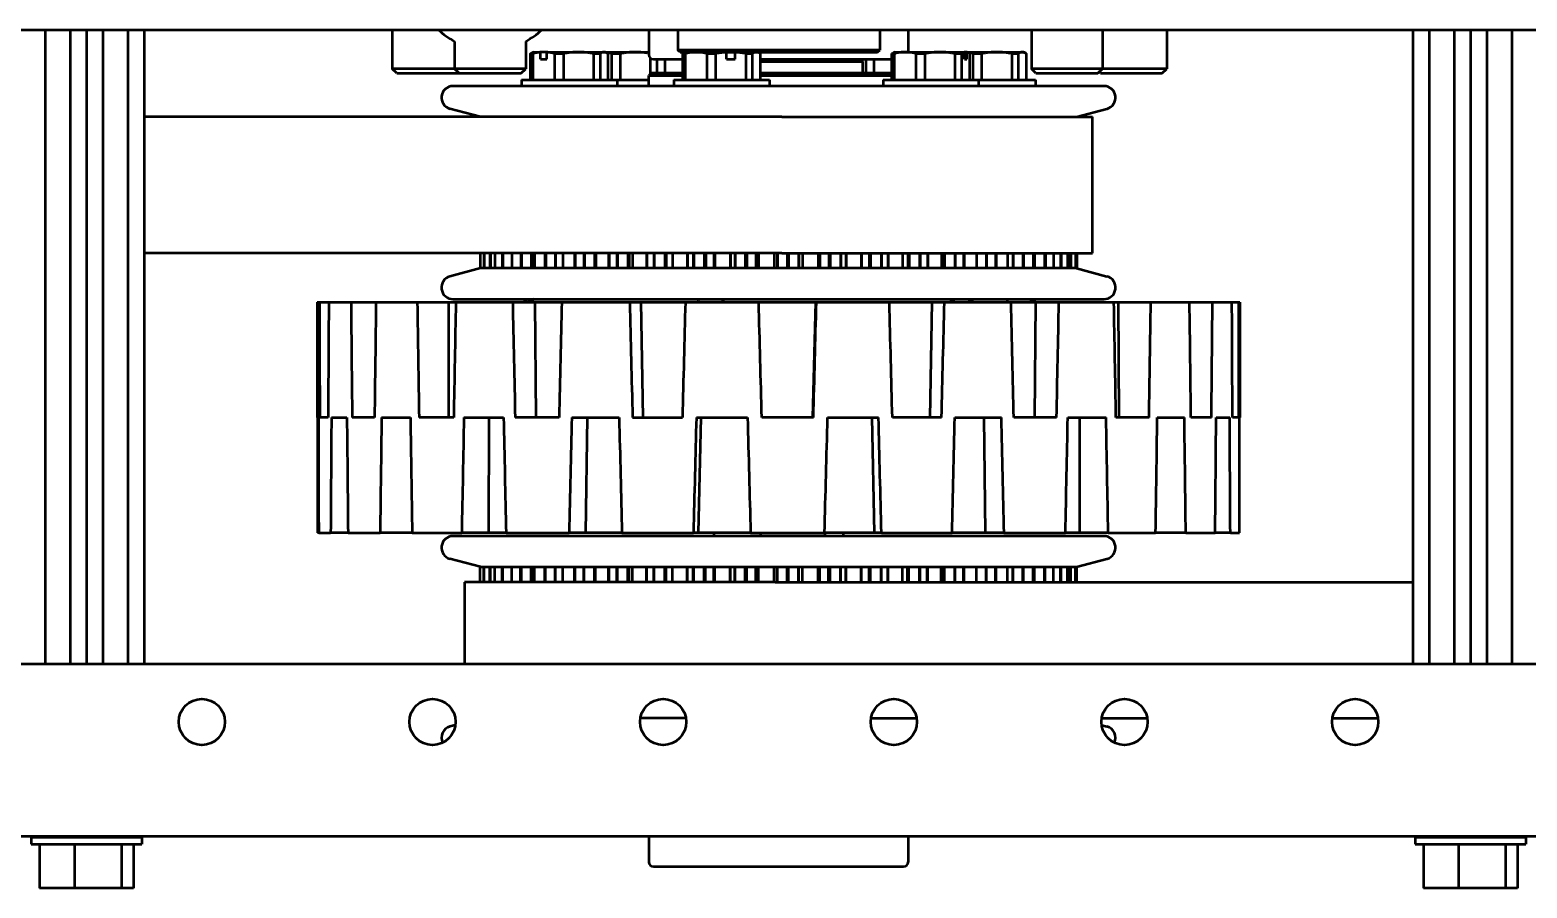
# Model space of a CAD drawing. Header units: inches. Extents: x 7.8 to 84, y 3.4 to 72.4.
# Drawn here: x 20.58 to 27.07, y 48.99 to 52.71 of the extents above; entities that cross this region are included whole.
import ezdxf

# ---------------------------------------------------------------- set-up
doc = ezdxf.new("R2010")
doc.units = ezdxf.units.IN
doc.header["$MEASUREMENT"] = 0
doc.layers.add('Visible (ANSI)', color=7, linetype='Continuous', lineweight=50)

msp = doc.modelspace()

# ---------------------------------------------------------------- linework, layer by layer
at = {"layer": 'Visible (ANSI)'}
for p, q in [((7.9496, 52.7098), (39.6996, 52.7098)), ((20.6454, 52.7098), (20.6454, 49.9598)), ((20.7537, 52.7098), (20.7537, 49.9598)), ((20.8246, 52.7098), (20.8246, 49.9598)), ((20.8954, 52.7098), (20.8954, 49.9598)), ((21.0037, 52.7098), (21.0037, 49.9598)), ((21.0746, 52.7098), (21.0746, 49.9598)), ((22.1501, 52.7098), (22.1501, 52.5418)), ((23.2621, 52.7098), (23.2621, 52.6027)), ((23.3886, 52.7098), (23.3886, 52.6228)), ((24.2636, 52.7098), (24.2636, 52.6228)), ((24.3871, 52.7098), (24.3871, 52.6137)), ((24.9206, 52.7098), (24.9206, 52.5418)), ((25.2286, 52.7098), (25.2286, 52.5418)), ((25.5081, 52.7098), (25.5081, 52.5418)), ((26.5746, 52.7098), (26.5746, 49.9598)), ((26.6454, 52.7098), (26.6454, 49.9598)), ((26.7537, 52.7098), (26.7537, 49.9598)), ((26.8246, 52.7098), (26.8246, 49.9598)), ((26.8954, 52.7098), (26.8954, 49.9598)), ((27.0037, 52.7098), (27.0037, 49.9598)), ((22.4206, 52.6601), (22.4206, 52.5418)), ((22.7286, 52.6601), (22.7286, 52.5418)), ((22.7493, 52.6071), (22.759, 52.6071)), ((22.7493, 52.4929), (22.7493, 52.6071)), ((22.7618, 52.6137), (22.7561, 52.6111)), ((22.759, 52.6071), (22.759, 52.4929)), ((22.7618, 52.6137), (22.7942, 52.6137)), ((22.7933, 52.6132), (22.7942, 52.6137)), ((22.7933, 52.5835), (22.7933, 52.6132)), ((22.7933, 52.5835), (22.8208, 52.5835)), ((22.8217, 52.6137), (22.7942, 52.6137)), ((22.8217, 52.6137), (22.8208, 52.6132)), ((22.8208, 52.5835), (22.8208, 52.6132)), ((22.8217, 52.6137), (22.9578, 52.6137)), ((22.8551, 52.6071), (22.8919, 52.6071)), ((22.8551, 52.4929), (22.8551, 52.6071)), ((22.8919, 52.6071), (22.8919, 52.4929)), ((22.9578, 52.6137), (23.0688, 52.6137)), ((23.0238, 52.6071), (23.0508, 52.6071)), ((23.0238, 52.4929), (23.0238, 52.6071)), ((23.0508, 52.6071), (23.0508, 52.4929)), ((23.0688, 52.6137), (23.0743, 52.6137)), ((23.0743, 52.6137), (23.0799, 52.6111)), ((23.0743, 52.6137), (23.2041, 52.6137)), ((23.0867, 52.4929), (23.0867, 52.6071)), ((23.1014, 52.6071), (23.1382, 52.6071)), ((23.1014, 52.4929), (23.1014, 52.6071)), ((23.1382, 52.6071), (23.1382, 52.4929)), ((23.2041, 52.6137), (23.2621, 52.6137)), ((23.2701, 52.5203), (23.2701, 52.5867)), ((23.2821, 52.5827), (23.4095, 52.5827)), ((23.2972, 52.5827), (23.2972, 52.5227)), ((23.333, 52.5227), (23.333, 52.5827)), ((24.2636, 52.6228), (23.3886, 52.6228)), ((23.3986, 52.6128), (23.3886, 52.6228)), ((23.3986, 52.6128), (24.2536, 52.6128)), ((23.4095, 52.6071), (23.4193, 52.6071)), ((23.4095, 52.4929), (23.4095, 52.6071)), ((23.42, 52.6128), (23.4163, 52.6111)), ((23.4193, 52.6071), (23.4193, 52.4929)), ((23.5153, 52.6071), (23.5521, 52.6071)), ((23.5153, 52.4929), (23.5153, 52.6071)), ((23.5521, 52.6071), (23.5521, 52.4929)), ((23.5992, 52.5835), (23.5992, 52.6128)), ((23.5992, 52.5835), (23.6369, 52.5835)), ((23.6369, 52.5835), (23.6369, 52.6128)), ((23.684, 52.6071), (23.7111, 52.6071)), ((23.684, 52.4929), (23.684, 52.6071)), ((23.7111, 52.6071), (23.7111, 52.4929)), ((23.7364, 52.6128), (23.7402, 52.6111)), ((23.7469, 52.4929), (23.7469, 52.6071)), ((23.7469, 52.5827), (24.3161, 52.5827)), ((23.7469, 52.5727), (24.1882, 52.5727)), ((24.1782, 52.5827), (24.1882, 52.5727)), ((24.1882, 52.5727), (24.1882, 52.5227)), ((24.2037, 52.5827), (24.2037, 52.5227)), ((24.2395, 52.5227), (24.2395, 52.5827)), ((24.2536, 52.6128), (24.2636, 52.6228)), ((24.3161, 52.6071), (24.3258, 52.6071)), ((24.3161, 52.4929), (24.3161, 52.6071)), ((24.3285, 52.6137), (24.3228, 52.6111)), ((24.3258, 52.6071), (24.3258, 52.4929)), ((24.3285, 52.6137), (24.3738, 52.6137)), ((24.3738, 52.6137), (24.5246, 52.6137)), ((24.4218, 52.6071), (24.4586, 52.6071)), ((24.4218, 52.4929), (24.4218, 52.6071)), ((24.4586, 52.6071), (24.4586, 52.4929)), ((24.5246, 52.6137), (24.6292, 52.6137)), ((24.5905, 52.6071), (24.6176, 52.6071)), ((24.5905, 52.4929), (24.5905, 52.6071)), ((24.6176, 52.6071), (24.6176, 52.4929)), ((24.6395, 52.6137), (24.6292, 52.6137)), ((24.6304, 52.6132), (24.6292, 52.6137)), ((24.6304, 52.5835), (24.6304, 52.6132)), ((24.6304, 52.5835), (24.6406, 52.5835)), ((24.6395, 52.6137), (24.641, 52.6137)), ((24.6395, 52.6137), (24.6406, 52.6132)), ((24.6406, 52.5835), (24.6406, 52.6132)), ((24.641, 52.6137), (24.6467, 52.6111)), ((24.641, 52.6137), (24.7709, 52.6137)), ((24.6534, 52.4929), (24.6534, 52.6071)), ((24.6682, 52.6071), (24.705, 52.6071)), ((24.6682, 52.4929), (24.6682, 52.6071)), ((24.705, 52.6071), (24.705, 52.4929)), ((24.7709, 52.6137), (24.8818, 52.6137)), ((24.8368, 52.6071), (24.8639, 52.6071)), ((24.8368, 52.4929), (24.8368, 52.6071)), ((24.8639, 52.6071), (24.8639, 52.4929)), ((24.8818, 52.6137), (24.8873, 52.6137)), ((24.8873, 52.6137), (24.893, 52.6111)), ((24.8997, 52.4929), (24.8997, 52.6071)), ((22.4206, 52.5418), (22.1501, 52.5418)), ((22.1701, 52.5218), (22.1501, 52.5418)), ((22.1701, 52.5218), (22.4381, 52.5218)), ((22.7286, 52.5418), (22.4206, 52.5418)), ((22.4406, 52.5218), (22.4206, 52.5418)), ((22.4381, 52.5218), (22.4393, 52.5231)), ((22.4406, 52.5218), (22.7086, 52.5218)), ((22.7086, 52.5218), (22.7286, 52.5418)), ((23.2725, 52.5227), (23.2625, 52.5127)), ((23.2625, 52.5127), (23.4095, 52.5127)), ((23.2625, 52.4666), (23.2625, 52.5127)), ((23.4095, 52.5227), (23.2725, 52.5227)), ((24.3161, 52.5227), (23.7469, 52.5227)), ((23.7469, 52.5127), (24.3161, 52.5127)), ((25.2286, 52.5418), (24.9206, 52.5418)), ((24.9406, 52.5218), (24.9206, 52.5418)), ((24.9406, 52.5218), (25.2086, 52.5218)), ((25.2086, 52.5218), (25.2286, 52.5418)), ((25.2201, 52.5218), (25.2143, 52.5276)), ((25.2201, 52.5218), (25.4881, 52.5218)), ((25.5081, 52.5418), (25.2286, 52.5418)), ((25.4881, 52.5218), (25.5081, 52.5418)), ((25.2357, 52.4666), (22.4134, 52.4666)), ((22.711, 52.4929), (23.125, 52.4929)), ((22.711, 52.4929), (22.711, 52.4666)), ((23.125, 52.4929), (23.125, 52.4666)), ((23.125, 52.4929), (23.2625, 52.4929)), ((23.3712, 52.4929), (23.7852, 52.4929)), ((23.3712, 52.4929), (23.3712, 52.4666)), ((23.7852, 52.4929), (23.7852, 52.4666)), ((24.2778, 52.4929), (24.6918, 52.4929)), ((24.2778, 52.4929), (24.2778, 52.4666)), ((24.6918, 52.4929), (24.6918, 52.4666)), ((24.6918, 52.4929), (24.9381, 52.4929)), ((24.9381, 52.4929), (24.9381, 52.4666)), ((23.8388, 52.3327), (21.0746, 52.3327)), ((22.5333, 52.3327), (22.4005, 52.3683)), ((23.8388, 52.3327), (25.1863, 52.3327)), ((25.1158, 52.3327), (25.2486, 52.3683)), ((25.1863, 51.7422), (25.1863, 52.3327)), ((23.8388, 51.7422), (21.0746, 51.7422)), ((22.5311, 51.7422), (22.5311, 51.6767)), ((22.5472, 51.7422), (22.5472, 51.6767)), ((22.5491, 51.7422), (22.5491, 51.6767)), ((22.5729, 51.7422), (22.5729, 51.6767)), ((22.5764, 51.7422), (22.5764, 51.6767)), ((22.5953, 51.7422), (22.5953, 51.6767)), ((22.6265, 51.7422), (22.6265, 51.6767)), ((22.63, 51.7422), (22.63, 51.6767)), ((22.6686, 51.7422), (22.6686, 51.6767)), ((22.7069, 51.7422), (22.7069, 51.6767)), ((22.7102, 51.7422), (22.7102, 51.6767)), ((22.7526, 51.7422), (22.7526, 51.6767)), ((22.7548, 51.7422), (22.7548, 51.6767)), ((22.7673, 51.7422), (22.7673, 51.6767)), ((22.8123, 51.7422), (22.8123, 51.6767)), ((22.8153, 51.7422), (22.8153, 51.6767)), ((22.8558, 51.7422), (22.8558, 51.6767)), ((22.8581, 51.7422), (22.8581, 51.6767)), ((22.8894, 51.7422), (22.8894, 51.6767)), ((22.9403, 51.7422), (22.9403, 51.6767)), ((22.943, 51.7422), (22.943, 51.6767)), ((22.9807, 51.7422), (22.9807, 51.6767)), ((22.9829, 51.7422), (22.9829, 51.6767)), ((23.0267, 51.7422), (23.0267, 51.6767)), ((23.0317, 51.7422), (23.0317, 51.6767)), ((23.032, 51.7422), (23.032, 51.6767)), ((23.088, 51.7422), (23.088, 51.6767)), ((23.0904, 51.7422), (23.0904, 51.6767)), ((23.1244, 51.7422), (23.1244, 51.6767)), ((23.1266, 51.7422), (23.1266, 51.6767)), ((23.172, 51.7422), (23.172, 51.6767)), ((23.1775, 51.7422), (23.1775, 51.6767)), ((23.1919, 51.7422), (23.1919, 51.6767)), ((23.2522, 51.7422), (23.2522, 51.6767)), ((23.2542, 51.7422), (23.2542, 51.6767)), ((23.2838, 51.7422), (23.2838, 51.6767)), ((23.2859, 51.7422), (23.2859, 51.6767)), ((23.3318, 51.7422), (23.3318, 51.6767)), ((23.3378, 51.7422), (23.3378, 51.6767)), ((23.3653, 51.7422), (23.3653, 51.6767)), ((23.4292, 51.7422), (23.4292, 51.6767)), ((23.4307, 51.7422), (23.4307, 51.6767)), ((23.4553, 51.7422), (23.4553, 51.6767)), ((23.4571, 51.7422), (23.4571, 51.6767)), ((23.5026, 51.7422), (23.5026, 51.6767)), ((23.5089, 51.7422), (23.5089, 51.6767)), ((23.5448, 51.7422), (23.5448, 51.6767)), ((23.5458, 51.7422), (23.5458, 51.6767)), ((23.5484, 51.7422), (23.5484, 51.6767)), ((23.615, 51.7422), (23.615, 51.6767)), ((23.616, 51.7422), (23.616, 51.6767)), ((23.635, 51.7422), (23.635, 51.6767)), ((23.6366, 51.7422), (23.6366, 51.6767)), ((23.6806, 51.7422), (23.6806, 51.6767)), ((23.6871, 51.7422), (23.6871, 51.6767)), ((23.7268, 51.7422), (23.7268, 51.6767)), ((23.7281, 51.7422), (23.7281, 51.6767)), ((23.7376, 51.7422), (23.7376, 51.6767)), ((23.7378, 51.7422), (23.7378, 51.6767)), ((23.8055, 51.7422), (23.8055, 51.6767)), ((23.806, 51.7422), (23.806, 51.6767)), ((23.8189, 51.7422), (23.8189, 51.6767)), ((23.8203, 51.7422), (23.8203, 51.6767)), ((23.8388, 51.7422), (25.1863, 51.7422)), ((23.8618, 51.7422), (23.8618, 51.6767)), ((23.8684, 51.7422), (23.8684, 51.6767)), ((23.9111, 51.7422), (23.9111, 51.6767)), ((23.9126, 51.7422), (23.9126, 51.6767)), ((23.9283, 51.7422), (23.9283, 51.6767)), ((23.929, 51.7422), (23.929, 51.6767)), ((23.9964, 51.7422), (23.9964, 51.6767)), ((23.9964, 51.7422), (23.9964, 51.6767)), ((24.003, 51.7422), (24.003, 51.6767)), ((24.0041, 51.7422), (24.0041, 51.6767)), ((24.0422, 51.7422), (24.0422, 51.6767)), ((24.0487, 51.7422), (24.0487, 51.6767)), ((24.0934, 51.7422), (24.0934, 51.6767)), ((24.0952, 51.7422), (24.0952, 51.6767)), ((24.1167, 51.7422), (24.1167, 51.6767)), ((24.1179, 51.7422), (24.1179, 51.6767)), ((24.1835, 51.7422), (24.1835, 51.6767)), ((24.1839, 51.7422), (24.1839, 51.6767)), ((24.2177, 51.7422), (24.2177, 51.6767)), ((24.224, 51.7422), (24.224, 51.6767)), ((24.2697, 51.7422), (24.2697, 51.6767)), ((24.2717, 51.7422), (24.2717, 51.6767)), ((24.2986, 51.7422), (24.2986, 51.6767)), ((24.3003, 51.7422), (24.3003, 51.6767)), ((24.3627, 51.7422), (24.3627, 51.6767)), ((24.3845, 51.7422), (24.3845, 51.6767)), ((24.3903, 51.7422), (24.3903, 51.6767)), ((24.4361, 51.7422), (24.4361, 51.6767)), ((24.4382, 51.7422), (24.4382, 51.6767)), ((24.4699, 51.7422), (24.4699, 51.6767)), ((24.4721, 51.7422), (24.4721, 51.6767)), ((24.5306, 51.7422), (24.5306, 51.6767)), ((24.5387, 51.7422), (24.5387, 51.6767)), ((24.544, 51.7422), (24.544, 51.6767)), ((24.5888, 51.7422), (24.5888, 51.6767)), ((24.591, 51.7422), (24.591, 51.6767)), ((24.6268, 51.7422), (24.6268, 51.6767)), ((24.6293, 51.7422), (24.6293, 51.6767)), ((24.6832, 51.7422), (24.6832, 51.6767)), ((24.7244, 51.7422), (24.7244, 51.6767)), ((24.7267, 51.7422), (24.7267, 51.6767)), ((24.7657, 51.7422), (24.7657, 51.6767)), ((24.7686, 51.7422), (24.7686, 51.6767)), ((24.817, 51.7422), (24.817, 51.6767)), ((24.84, 51.7422), (24.84, 51.6767)), ((24.8422, 51.7422), (24.8422, 51.6767)), ((24.8837, 51.7422), (24.8837, 51.6767)), ((24.8868, 51.7422), (24.8868, 51.6767)), ((24.9289, 51.7422), (24.9289, 51.6767)), ((24.9328, 51.7422), (24.9328, 51.6767)), ((24.935, 51.7422), (24.935, 51.6767)), ((24.978, 51.7422), (24.978, 51.6767)), ((24.9813, 51.7422), (24.9813, 51.6767)), ((25.0165, 51.7422), (25.0165, 51.6767)), ((25.0465, 51.7422), (25.0465, 51.6767)), ((25.05, 51.7422), (25.05, 51.6767)), ((25.0779, 51.7422), (25.0779, 51.6767)), ((25.0877, 51.7422), (25.0877, 51.6767)), ((25.0912, 51.7422), (25.0912, 51.6767)), ((25.1115, 51.7422), (25.1115, 51.6767)), ((25.118, 51.7422), (25.118, 51.6767)), ((22.5333, 51.6767), (22.4005, 51.6411)), ((22.5323, 51.6767), (22.5311, 51.6767)), ((22.5311, 51.6767), (22.5311, 51.6767)), ((22.5351, 51.6767), (22.5323, 51.6767)), ((22.5491, 51.6767), (22.5351, 51.6767)), ((22.5494, 51.6767), (22.5491, 51.6767)), ((22.5558, 51.6767), (22.5494, 51.6767)), ((22.5599, 51.6767), (22.5558, 51.6767)), ((22.5953, 51.6767), (22.5599, 51.6767)), ((22.5961, 51.6767), (22.5953, 51.6767)), ((22.6077, 51.6767), (22.5961, 51.6767)), ((22.6128, 51.6767), (22.6077, 51.6767)), ((22.6686, 51.6767), (22.6128, 51.6767)), ((22.6702, 51.6767), (22.6686, 51.6767)), ((22.6868, 51.6767), (22.6702, 51.6767)), ((22.6929, 51.6767), (22.6868, 51.6767)), ((22.7674, 51.6767), (22.6929, 51.6767)), ((22.7702, 51.6767), (22.7674, 51.6767)), ((22.7912, 51.6767), (22.7702, 51.6767)), ((22.7982, 51.6767), (22.7912, 51.6767)), ((22.8897, 51.6767), (22.7982, 51.6767)), ((22.8937, 51.6767), (22.8897, 51.6767)), ((22.9188, 51.6767), (22.8937, 51.6767)), ((22.9264, 51.6767), (22.9188, 51.6767)), ((23.0329, 51.6767), (22.9264, 51.6767)), ((23.038, 51.6767), (23.0329, 51.6767)), ((23.0666, 51.6767), (23.038, 51.6767)), ((23.0747, 51.6767), (23.0666, 51.6767)), ((23.1938, 51.6767), (23.0747, 51.6767)), ((23.1998, 51.6767), (23.1938, 51.6767)), ((23.2313, 51.6767), (23.1998, 51.6767)), ((23.2398, 51.6767), (23.2313, 51.6767)), ((23.3687, 51.6767), (23.2398, 51.6767)), ((23.3757, 51.6767), (23.3687, 51.6767)), ((23.4092, 51.6767), (23.3757, 51.6767)), ((23.4179, 51.6767), (23.4092, 51.6767)), ((23.5539, 51.6767), (23.4179, 51.6767)), ((23.5615, 51.6767), (23.5539, 51.6767)), ((23.5965, 51.6767), (23.5615, 51.6767)), ((23.6051, 51.6767), (23.5965, 51.6767)), ((23.7451, 51.6767), (23.6051, 51.6767)), ((23.7532, 51.6767), (23.7451, 51.6767)), ((23.7888, 51.6767), (23.7532, 51.6767)), ((23.7972, 51.6767), (23.7888, 51.6767)), ((23.9381, 51.6767), (23.7972, 51.6767)), ((23.9465, 51.6767), (23.9381, 51.6767)), ((23.982, 51.6767), (23.9465, 51.6767)), ((23.9899, 51.6767), (23.982, 51.6767)), ((24.1285, 51.6767), (23.9899, 51.6767)), ((24.1371, 51.6767), (24.1285, 51.6767)), ((24.1716, 51.6767), (24.1371, 51.6767)), ((24.1789, 51.6767), (24.1716, 51.6767)), ((24.3122, 51.6767), (24.1789, 51.6767)), ((24.3207, 51.6767), (24.3122, 51.6767)), ((24.3535, 51.6767), (24.3207, 51.6767)), ((24.36, 51.6767), (24.3535, 51.6767)), ((24.4849, 51.6767), (24.36, 51.6767)), ((24.4933, 51.6767), (24.4849, 51.6767)), ((24.5235, 51.6767), (24.4933, 51.6767)), ((24.5292, 51.6767), (24.5235, 51.6767)), ((24.6429, 51.6767), (24.5292, 51.6767)), ((24.6509, 51.6767), (24.6429, 51.6767)), ((24.678, 51.6767), (24.6509, 51.6767)), ((24.6826, 51.6767), (24.678, 51.6767)), ((24.7826, 51.6767), (24.6826, 51.6767)), ((24.79, 51.6767), (24.7826, 51.6767)), ((24.8133, 51.6767), (24.79, 51.6767)), ((24.8168, 51.6767), (24.8133, 51.6767)), ((24.901, 51.6767), (24.8168, 51.6767)), ((24.9076, 51.6767), (24.901, 51.6767)), ((24.9266, 51.6767), (24.9076, 51.6767)), ((24.9289, 51.6767), (24.9266, 51.6767)), ((24.9953, 51.6767), (24.9289, 51.6767)), ((25.0009, 51.6767), (24.9953, 51.6767)), ((25.0153, 51.6767), (25.0009, 51.6767)), ((25.0165, 51.6767), (25.0153, 51.6767)), ((25.0634, 51.6767), (25.0165, 51.6767)), ((25.068, 51.6767), (25.0634, 51.6767)), ((25.0774, 51.6767), (25.068, 51.6767)), ((25.0779, 51.6767), (25.0774, 51.6767)), ((25.1038, 51.6767), (25.0779, 51.6767)), ((25.1073, 51.6767), (25.1038, 51.6767)), ((25.1115, 51.6767), (25.1073, 51.6767)), ((25.1158, 51.6767), (25.1115, 51.6767)), ((25.1115, 51.6767), (25.1115, 51.6767)), ((25.118, 51.6767), (25.1158, 51.6767)), ((25.1158, 51.6767), (25.2486, 51.6411)), ((22.4134, 51.5428), (25.2357, 51.5428)), ((24.6633, 51.5428), (24.6635, 51.5293)), ((24.8156, 51.5428), (24.8158, 51.5292)), ((21.8245, 51.5292), (21.8345, 51.5292)), ((21.8245, 51.5292), (21.8245, 51.0292)), ((21.8345, 51.5292), (21.875, 51.5292)), ((21.875, 51.5292), (21.9714, 51.5292)), ((21.9714, 51.5292), (22.0797, 51.5292)), ((22.0797, 51.5292), (22.2584, 51.5292)), ((22.2584, 51.5292), (22.3947, 51.5292)), ((22.3947, 51.5292), (22.3938, 51.0292)), ((22.3947, 51.5292), (22.4258, 51.5292)), ((22.4258, 51.5292), (22.6723, 51.5292)), ((22.6723, 51.5292), (22.7684, 51.5292)), ((22.7684, 51.5292), (22.8852, 51.5292)), ((22.7684, 51.5292), (22.7727, 51.0292)), ((22.8852, 51.5292), (23.1795, 51.5292)), ((23.1795, 51.5292), (23.2277, 51.5292)), ((23.2277, 51.5292), (23.4207, 51.5292)), ((23.2277, 51.5292), (23.2369, 51.0292)), ((23.4207, 51.5292), (23.739, 51.5292)), ((23.739, 51.5292), (23.9853, 51.5292)), ((23.9853, 51.5292), (23.9725, 51.0292)), ((23.9853, 51.5292), (23.9889, 51.5292)), ((23.9889, 51.5292), (24.3054, 51.5292)), ((24.3054, 51.5292), (24.4886, 51.5292)), ((24.4886, 51.5292), (24.4801, 51.0292)), ((24.4886, 51.5292), (24.5438, 51.5292)), ((24.5438, 51.5292), (24.8328, 51.5292)), ((24.8328, 51.5292), (24.9382, 51.5292)), ((24.9382, 51.5292), (24.9346, 51.0292)), ((24.9382, 51.5292), (25.0404, 51.5292)), ((25.0404, 51.5292), (25.2786, 51.5292)), ((25.2786, 51.5292), (25.2975, 51.5292)), ((25.2975, 51.5292), (25.4386, 51.5292)), ((25.2975, 51.5292), (25.2992, 51.0292)), ((25.4386, 51.5292), (25.6066, 51.5292)), ((25.6066, 51.5292), (25.7059, 51.5292)), ((25.7059, 51.5292), (25.7902, 51.5292)), ((25.7902, 51.5292), (25.8209, 51.5292)), ((25.8209, 51.5292), (25.8245, 51.5292)), ((25.8245, 51.5292), (25.8245, 51.0292)), ((21.8245, 51.0292), (21.8303, 51.0292)), ((21.8721, 51.0292), (21.8359, 51.0292)), ((21.8864, 51.0292), (21.9537, 51.0292)), ((22.0733, 51.0292), (21.9764, 51.0292)), ((22.104, 51.0292), (22.2287, 51.0292)), ((22.4165, 51.0292), (22.2666, 51.0292)), ((22.4609, 51.0292), (22.6329, 51.0292)), ((22.5688, 50.5292), (22.5705, 51.0292)), ((22.8736, 51.0292), (22.683, 51.0292)), ((22.9283, 51.0292), (23.1337, 51.0292)), ((22.9896, 50.5292), (22.9964, 51.0292)), ((23.1919, 51.0292), (23.4079, 51.0292)), ((23.4684, 51.0292), (23.6905, 51.0292)), ((23.478, 50.5292), (23.4894, 51.0292)), ((23.9758, 51.0292), (23.7521, 51.0292)), ((24.0373, 51.0292), (24.2581, 51.0292)), ((24.2412, 50.5292), (24.2304, 51.0292)), ((24.5316, 51.0292), (24.3181, 51.0292)), ((24.5889, 51.0292), (24.7906, 51.0292)), ((24.7225, 50.5292), (24.7164, 51.0292)), ((25.03, 51.0292), (24.8441, 51.0292)), ((25.0786, 51.0292), (25.2449, 51.0292)), ((25.1311, 50.5292), (25.1302, 51.0292)), ((25.4308, 51.0292), (25.2876, 51.0292)), ((25.4668, 51.0292), (25.584, 51.0292)), ((25.7014, 51.0292), (25.6125, 51.0292)), ((25.7218, 51.0292), (25.7807, 51.0292)), ((25.82, 51.0292), (25.7926, 51.0292)), ((25.8232, 51.0292), (25.8245, 51.0292)), ((21.8313, 50.5292), (21.8264, 50.5292)), ((21.8313, 50.5292), (21.8832, 50.5292)), ((21.9584, 50.5292), (21.8832, 50.5292)), ((21.9584, 50.5292), (22.0973, 50.5292)), ((22.2366, 50.5292), (22.0973, 50.5292)), ((22.2366, 50.5292), (22.4513, 50.5292)), ((25.2357, 50.5156), (22.4134, 50.5156)), ((22.5688, 50.5292), (22.4513, 50.5292)), ((22.6435, 50.5292), (22.5688, 50.5292)), ((22.6435, 50.5292), (22.9166, 50.5292)), ((22.9896, 50.5292), (22.9166, 50.5292)), ((23.146, 50.5292), (22.9896, 50.5292)), ((23.146, 50.5292), (23.4555, 50.5292)), ((23.478, 50.5292), (23.4555, 50.5292)), ((23.7036, 50.5292), (23.478, 50.5292)), ((23.5448, 50.5292), (23.5448, 50.5156)), ((23.7036, 50.5292), (24.0242, 50.5292)), ((23.7463, 50.5292), (23.7463, 50.5156)), ((24.2412, 50.5292), (24.0242, 50.5292)), ((24.026, 50.5292), (24.026, 50.5156)), ((24.1043, 50.5292), (24.1043, 50.5156)), ((24.2709, 50.5292), (24.2412, 50.5292)), ((24.2709, 50.5292), (24.5768, 50.5292)), ((24.7225, 50.5292), (24.5768, 50.5292)), ((24.8021, 50.5292), (24.7225, 50.5292)), ((24.8021, 50.5292), (25.0684, 50.5292)), ((25.1311, 50.5292), (25.0684, 50.5292)), ((25.2541, 50.5292), (25.1311, 50.5292)), ((25.2541, 50.5292), (25.4592, 50.5292)), ((25.5902, 50.5292), (25.4592, 50.5292)), ((25.5902, 50.5292), (25.7177, 50.5292)), ((25.7833, 50.5292), (25.7177, 50.5292)), ((25.7833, 50.5292), (25.8227, 50.5292)), ((22.5333, 50.3817), (22.4005, 50.4173)), ((22.5311, 50.3817), (22.5311, 50.3817)), ((22.5311, 50.3817), (22.5323, 50.3817)), ((22.5311, 50.3163), (22.5311, 50.3817)), ((22.5323, 50.3817), (22.5351, 50.3817)), ((22.5351, 50.3817), (22.5491, 50.3817)), ((22.5471, 50.3163), (22.5471, 50.3817)), ((22.5491, 50.3817), (22.5493, 50.3817)), ((22.5491, 50.3163), (22.5491, 50.3817)), ((22.5493, 50.3817), (22.5558, 50.3817)), ((22.5558, 50.3817), (22.5598, 50.3817)), ((22.5598, 50.3817), (22.5952, 50.3817)), ((22.5728, 50.3163), (22.5728, 50.3817)), ((22.5763, 50.3163), (22.5763, 50.3817)), ((22.5952, 50.3817), (22.596, 50.3817)), ((22.5952, 50.3163), (22.5952, 50.3817)), ((22.596, 50.3817), (22.6076, 50.3817)), ((22.6076, 50.3817), (22.6127, 50.3817)), ((22.6127, 50.3817), (22.6685, 50.3817)), ((22.6264, 50.3163), (22.6264, 50.3817)), ((22.6299, 50.3163), (22.6299, 50.3817)), ((22.6685, 50.3817), (22.6701, 50.3817)), ((22.6685, 50.3163), (22.6685, 50.3817)), ((22.6701, 50.3817), (22.6867, 50.3817)), ((22.6867, 50.3817), (22.6927, 50.3817)), ((22.6927, 50.3817), (22.7672, 50.3817)), ((22.7068, 50.3163), (22.7068, 50.3817)), ((22.7101, 50.3163), (22.7101, 50.3817)), ((22.7525, 50.3163), (22.7525, 50.3817)), ((22.7547, 50.3163), (22.7547, 50.3817)), ((22.7672, 50.3817), (22.7701, 50.3817)), ((22.7672, 50.3163), (22.7672, 50.3817)), ((22.7701, 50.3817), (22.7911, 50.3817)), ((22.7911, 50.3817), (22.798, 50.3817)), ((22.798, 50.3817), (22.8895, 50.3817)), ((22.8122, 50.3163), (22.8122, 50.3817)), ((22.8152, 50.3163), (22.8152, 50.3817)), ((22.8557, 50.3163), (22.8557, 50.3817)), ((22.8579, 50.3163), (22.8579, 50.3817)), ((22.8892, 50.3163), (22.8892, 50.3817)), ((22.8895, 50.3817), (22.8935, 50.3817)), ((22.8935, 50.3817), (22.9186, 50.3817)), ((22.9186, 50.3817), (22.9262, 50.3817)), ((22.9262, 50.3817), (23.0327, 50.3817)), ((22.9401, 50.3163), (22.9401, 50.3817)), ((22.9429, 50.3163), (22.9429, 50.3817)), ((22.9805, 50.3163), (22.9805, 50.3817)), ((22.9828, 50.3163), (22.9828, 50.3817)), ((23.0266, 50.3163), (23.0266, 50.3817)), ((23.0316, 50.3163), (23.0316, 50.3817)), ((23.0318, 50.3163), (23.0318, 50.3817)), ((23.0327, 50.3817), (23.0378, 50.3817)), ((23.0378, 50.3817), (23.0664, 50.3817)), ((23.0664, 50.3817), (23.0745, 50.3817)), ((23.0745, 50.3817), (23.1936, 50.3817)), ((23.0878, 50.3163), (23.0878, 50.3817)), ((23.0902, 50.3163), (23.0902, 50.3817)), ((23.1243, 50.3163), (23.1243, 50.3817)), ((23.1264, 50.3163), (23.1264, 50.3817)), ((23.1718, 50.3163), (23.1718, 50.3817)), ((23.1774, 50.3163), (23.1774, 50.3817)), ((23.1917, 50.3163), (23.1917, 50.3817)), ((23.1936, 50.3817), (23.1997, 50.3817)), ((23.1997, 50.3817), (23.2311, 50.3817)), ((23.2311, 50.3817), (23.2396, 50.3817)), ((23.2396, 50.3817), (23.3685, 50.3817)), ((23.252, 50.3163), (23.252, 50.3817)), ((23.254, 50.3163), (23.254, 50.3817)), ((23.2836, 50.3163), (23.2836, 50.3817)), ((23.2857, 50.3163), (23.2857, 50.3817)), ((23.3316, 50.3163), (23.3316, 50.3817)), ((23.3376, 50.3163), (23.3376, 50.3817)), ((23.3651, 50.3163), (23.3651, 50.3817)), ((23.3685, 50.3817), (23.3755, 50.3817)), ((23.3755, 50.3817), (23.409, 50.3817)), ((23.409, 50.3817), (23.4177, 50.3817)), ((23.4177, 50.3817), (23.5537, 50.3817)), ((23.429, 50.3163), (23.429, 50.3817)), ((23.4305, 50.3163), (23.4305, 50.3817)), ((23.4551, 50.3163), (23.4551, 50.3817)), ((23.4569, 50.3163), (23.4569, 50.3817)), ((23.5024, 50.3163), (23.5024, 50.3817)), ((23.5087, 50.3163), (23.5087, 50.3817)), ((23.5446, 50.3163), (23.5446, 50.3817)), ((23.5456, 50.3163), (23.5456, 50.3817)), ((23.5482, 50.3163), (23.5482, 50.3817)), ((23.5537, 50.3817), (23.5613, 50.3817)), ((23.5613, 50.3817), (23.5963, 50.3817)), ((23.5963, 50.3817), (23.6049, 50.3817)), ((23.6049, 50.3817), (23.7449, 50.3817)), ((23.6148, 50.3163), (23.6148, 50.3817)), ((23.6158, 50.3163), (23.6158, 50.3817)), ((23.6348, 50.3163), (23.6348, 50.3817)), ((23.6364, 50.3163), (23.6364, 50.3817)), ((23.6804, 50.3163), (23.6804, 50.3817)), ((23.6869, 50.3163), (23.6869, 50.3817)), ((23.7266, 50.3163), (23.7266, 50.3817)), ((23.7279, 50.3163), (23.7279, 50.3817)), ((23.7374, 50.3163), (23.7374, 50.3817)), ((23.7376, 50.3163), (23.7376, 50.3817)), ((23.7449, 50.3817), (23.753, 50.3817)), ((23.753, 50.3817), (23.7886, 50.3817)), ((23.7886, 50.3817), (23.797, 50.3817)), ((23.797, 50.3817), (23.9378, 50.3817)), ((23.8053, 50.3163), (23.8053, 50.3817)), ((23.8058, 50.3163), (23.8058, 50.3817)), ((23.8187, 50.3163), (23.8187, 50.3817)), ((23.8201, 50.3163), (23.8201, 50.3817)), ((23.8616, 50.3163), (23.8616, 50.3817)), ((23.8682, 50.3163), (23.8682, 50.3817)), ((23.9109, 50.3163), (23.9109, 50.3817)), ((23.9124, 50.3163), (23.9124, 50.3817)), ((23.9281, 50.3163), (23.9281, 50.3817)), ((23.9288, 50.3163), (23.9288, 50.3817)), ((23.9378, 50.3817), (23.9463, 50.3817)), ((23.9463, 50.3817), (23.9818, 50.3817)), ((23.9818, 50.3817), (23.9897, 50.3817)), ((23.9897, 50.3817), (24.1283, 50.3817)), ((23.9962, 50.3163), (23.9962, 50.3817)), ((23.9962, 50.3163), (23.9962, 50.3817)), ((24.0028, 50.3163), (24.0028, 50.3817)), ((24.0039, 50.3163), (24.0039, 50.3817)), ((24.042, 50.3163), (24.042, 50.3817)), ((24.0485, 50.3163), (24.0485, 50.3817)), ((24.0932, 50.3163), (24.0932, 50.3817)), ((24.095, 50.3163), (24.095, 50.3817)), ((24.1165, 50.3163), (24.1165, 50.3817)), ((24.1177, 50.3163), (24.1177, 50.3817)), ((24.1283, 50.3817), (24.1369, 50.3817)), ((24.1369, 50.3817), (24.1714, 50.3817)), ((24.1714, 50.3817), (24.1787, 50.3817)), ((24.1787, 50.3817), (24.312, 50.3817)), ((24.1833, 50.3163), (24.1833, 50.3817)), ((24.1837, 50.3163), (24.1837, 50.3817)), ((24.2175, 50.3163), (24.2175, 50.3817)), ((24.2238, 50.3163), (24.2238, 50.3817)), ((24.2695, 50.3163), (24.2695, 50.3817)), ((24.2715, 50.3163), (24.2715, 50.3817)), ((24.2984, 50.3163), (24.2984, 50.3817)), ((24.3001, 50.3163), (24.3001, 50.3817)), ((24.312, 50.3817), (24.3205, 50.3817)), ((24.3205, 50.3817), (24.3533, 50.3817)), ((24.3533, 50.3817), (24.3598, 50.3817)), ((24.3598, 50.3817), (24.4847, 50.3817)), ((24.3625, 50.3163), (24.3625, 50.3817)), ((24.3843, 50.3163), (24.3843, 50.3817)), ((24.3901, 50.3163), (24.3901, 50.3817)), ((24.4359, 50.3163), (24.4359, 50.3817)), ((24.438, 50.3163), (24.438, 50.3817)), ((24.4697, 50.3163), (24.4697, 50.3817)), ((24.4719, 50.3163), (24.4719, 50.3817)), ((24.4847, 50.3817), (24.4931, 50.3817)), ((24.4931, 50.3817), (24.5233, 50.3817)), ((24.5233, 50.3817), (24.529, 50.3817)), ((24.529, 50.3817), (24.6427, 50.3817)), ((24.5304, 50.3163), (24.5304, 50.3817)), ((24.5385, 50.3163), (24.5385, 50.3817)), ((24.5439, 50.3163), (24.5439, 50.3817)), ((24.5886, 50.3163), (24.5886, 50.3817)), ((24.5909, 50.3163), (24.5909, 50.3817)), ((24.6266, 50.3163), (24.6266, 50.3817)), ((24.6292, 50.3163), (24.6292, 50.3817)), ((24.6427, 50.3817), (24.6507, 50.3817)), ((24.6507, 50.3817), (24.6778, 50.3817)), ((24.6778, 50.3817), (24.6824, 50.3817)), ((24.6824, 50.3817), (24.7825, 50.3817)), ((24.683, 50.3163), (24.683, 50.3817)), ((24.7243, 50.3163), (24.7243, 50.3817)), ((24.7266, 50.3163), (24.7266, 50.3817)), ((24.7656, 50.3163), (24.7656, 50.3817)), ((24.7685, 50.3163), (24.7685, 50.3817)), ((24.7825, 50.3817), (24.7898, 50.3817)), ((24.7898, 50.3817), (24.8132, 50.3817)), ((24.8132, 50.3817), (24.8167, 50.3817)), ((24.8167, 50.3817), (24.9008, 50.3817)), ((24.8168, 50.3163), (24.8168, 50.3817)), ((24.8399, 50.3163), (24.8399, 50.3817)), ((24.8421, 50.3163), (24.8421, 50.3817)), ((24.8835, 50.3163), (24.8835, 50.3817)), ((24.8867, 50.3163), (24.8867, 50.3817)), ((24.9008, 50.3817), (24.9074, 50.3817)), ((24.9074, 50.3817), (24.9265, 50.3817)), ((24.9265, 50.3817), (24.9288, 50.3817)), ((24.9288, 50.3817), (24.9952, 50.3817)), ((24.9288, 50.3163), (24.9288, 50.3817)), ((24.9327, 50.3163), (24.9327, 50.3817)), ((24.9349, 50.3163), (24.9349, 50.3817)), ((24.9778, 50.3163), (24.9778, 50.3817)), ((24.9812, 50.3163), (24.9812, 50.3817)), ((24.9952, 50.3817), (25.0008, 50.3817)), ((25.0008, 50.3817), (25.0152, 50.3817)), ((25.0152, 50.3817), (25.0164, 50.3817)), ((25.0164, 50.3817), (25.0633, 50.3817)), ((25.0164, 50.3163), (25.0164, 50.3817)), ((25.0464, 50.3163), (25.0464, 50.3817)), ((25.0499, 50.3163), (25.0499, 50.3817)), ((25.0633, 50.3817), (25.0679, 50.3817)), ((25.0679, 50.3817), (25.0773, 50.3817)), ((25.0773, 50.3817), (25.0778, 50.3817)), ((25.0778, 50.3817), (25.1038, 50.3817)), ((25.0778, 50.3163), (25.0778, 50.3817)), ((25.0876, 50.3163), (25.0876, 50.3817)), ((25.0912, 50.3163), (25.0912, 50.3817)), ((25.1038, 50.3817), (25.1073, 50.3817)), ((25.1073, 50.3817), (25.1114, 50.3817)), ((25.1114, 50.3817), (25.1115, 50.3817)), ((25.1115, 50.3817), (25.1158, 50.3817)), ((25.1115, 50.3163), (25.1115, 50.3817)), ((25.1158, 50.3817), (25.2486, 50.4173)), ((25.1158, 50.3817), (25.118, 50.3817)), ((25.118, 50.3163), (25.118, 50.3817)), ((23.8103, 50.3163), (22.4629, 50.3163)), ((22.4629, 50.3163), (22.4629, 49.9598)), ((23.8103, 50.3163), (26.5746, 50.3163)), ((39.8246, 49.9598), (7.8246, 49.9598)), ((23.4233, 49.7257), (23.2258, 49.7257)), ((24.2258, 49.7257), (24.4233, 49.7257)), ((25.2258, 49.7257), (25.4233, 49.7257)), ((26.2258, 49.7257), (26.4233, 49.7257)), ((22.4236, 49.6964), (22.4005, 49.6901)), ((25.2255, 49.6963), (25.2486, 49.6901)), ((7.8246, 49.2148), (39.8246, 49.2148)), ((20.5846, 49.2098), (21.0646, 49.2098)), ((20.5846, 49.2098), (20.5846, 49.1798)), ((20.6996, 49.2148), (20.6996, 49.2098)), ((20.9496, 49.2148), (20.9496, 49.2098)), ((21.0646, 49.2098), (21.0646, 49.1798)), ((23.2621, 49.2148), (23.2621, 49.1027)), ((24.3871, 49.2148), (24.3871, 49.1027)), ((26.5846, 49.2098), (27.0646, 49.2098)), ((26.5846, 49.2098), (26.5846, 49.1798)), ((26.6996, 49.2148), (26.6996, 49.2098)), ((26.9496, 49.2148), (26.9496, 49.2098)), ((27.0646, 49.2098), (27.0646, 49.1798)), ((20.5846, 49.1798), (21.0646, 49.1798)), ((20.6206, 49.1798), (20.6206, 48.9898)), ((20.7724, 49.1798), (20.7724, 48.9898)), ((20.9763, 49.1798), (20.9763, 48.9898)), ((21.0285, 49.1798), (21.0285, 48.9898)), ((26.5846, 49.1798), (27.0646, 49.1798)), ((26.6206, 49.1798), (26.6206, 48.9898)), ((26.7724, 49.1798), (26.7724, 48.9898)), ((26.9763, 49.1798), (26.9763, 48.9898)), ((27.0285, 49.1798), (27.0285, 48.9898)), ((23.2821, 49.0827), (24.3671, 49.0827)), ((20.7724, 48.9898), (20.6206, 48.9898)), ((20.9763, 48.9898), (20.7724, 48.9898)), ((21.0285, 48.9898), (20.9763, 48.9898)), ((26.7724, 48.9898), (26.6206, 48.9898)), ((26.9763, 48.9898), (26.7724, 48.9898)), ((27.0285, 48.9898), (26.9763, 48.9898))]:
    msp.add_line(p, q, dxfattribs=at)
for centre in [(21.3246, 49.7098), (22.3246, 49.7098), (23.3246, 49.7098), (24.3246, 49.7098), (25.3246, 49.7098), (26.3246, 49.7098)]:
    msp.add_circle(centre, 0.1, dxfattribs=at)
for centre, radius, start, end in [((22.5746, 52.9508), 0.329, 227.0959, 242.0945), ((22.5746, 52.9508), 0.329, 297.90641, 312.9041), ((23.2821, 52.6027), 0.02, 180, 270), ((22.4134, 52.4166), 0.05, 90, 255), ((25.2357, 52.4166), 0.05, 285, 90), ((22.4134, 51.5928), 0.05, 105, 270), ((25.2357, 51.5928), 0.05, 270, 75), ((22.7085, 51.5605), 0.0312, 270, 325.64734), ((24.9406, 51.5605), 0.0312, 214.35266, 270), ((22.4134, 50.4656), 0.05, 90, 255), ((25.2357, 50.4656), 0.05, 285, 90), ((22.4134, 49.6418), 0.05, 105, 205.94933), ((25.2357, 49.6418), 0.05, 334.07483, 75), ((23.2821, 49.1027), 0.02, 180, 270), ((24.3671, 49.1027), 0.02, 270, 0)]:
    msp.add_arc(centre, radius, start, end, dxfattribs=at)
for centre, major_axis, ratio, start_param, end_param in [((23.8247, 46.7554), (0.3239, -76.3791), 0.025841, 4.649737, 4.656295), ((23.8247, 46.7554), (-0.3239, -76.3795), 0.025841, 4.649956, 4.656514), ((23.8245, 46.7558), (0.8671, -76.3758), 0.023597, 4.649581, 4.656139), ((23.8245, 46.7558), (-0.8671, -76.3761), 0.023597, 4.650117, 4.656675), ((23.8246, 46.7556), (1.3398, -76.3773), 0.019442, 4.649507, 4.656065), ((23.8246, 46.7554), (-1.3399, -76.3795), 0.019442, 4.650187, 4.656745), ((23.8245, 46.7556), (1.7039, -76.3773), 0.013713, 4.649542, 4.6561), ((23.8245, 46.7558), (-1.7038, -76.3762), 0.013713, 4.650155, 4.656713), ((23.8245, 46.7557), (1.9298, -76.3767), 0.006876, 4.649675, 4.656233), ((23.8246, 46.7553), (-1.9299, -76.38), 0.006876, 4.65002, 4.656577), ((23.8245, 46.7555), (1.9996, -76.3783), 0.000517, 1.626767, 1.633324), ((23.8245, 46.7556), (-1.9996, -76.3771), 0.000517, 1.626793, 1.633351), ((23.8245, 46.7554), (1.9077, -76.3788), 0.007867, 1.626584, 1.633142), ((23.8245, 46.7555), (-1.9076, -76.3779), 0.007867, 1.626976, 1.633534), ((23.8246, 46.7559), (1.6611, -76.3751), 0.014582, 1.62646, 1.633019), ((23.8245, 46.7557), (-1.6612, -76.3766), 0.014582, 1.627096, 1.633654), ((23.8245, 46.7557), (1.2801, -76.377), 0.020119, 1.626442, 1.633), ((23.8246, 46.7557), (-1.2801, -76.3765), 0.020119, 1.627116, 1.633674), ((23.8244, 46.7554), (0.7952, -76.3788), 0.024028, 1.62653, 1.633088), ((23.8244, 46.7553), (-0.7953, -76.3804), 0.024028, 1.627032, 1.63359), ((23.8245, 46.7555), (0.2457, -76.3785), 0.025988, 1.626697, 1.633255), ((23.8247, 46.7561), (-0.2456, -76.3732), 0.025986, 1.62686, 1.633418), ((23.8246, 55.3029), (-0.0395, -76.3779), 0.026181, 4.768386, 4.774944), ((23.8246, 55.3029), (0.0395, -76.3783), 0.026181, 4.768359, 4.774917), ((23.8246, 55.303), (-0.6016, -76.3786), 0.024974, 4.76857, 4.775128), ((23.8247, 55.3031), (0.6016, -76.3794), 0.024974, 4.768177, 4.774735), ((23.8246, 55.3029), (-1.1148, -76.3779), 0.021741, 4.76869, 4.775248), ((23.8245, 55.3028), (1.1148, -76.377), 0.021741, 4.768054, 4.774612), ((23.8245, 55.3027), (-1.5375, -76.3766), 0.016747, 4.768709, 4.775267), ((23.8245, 55.3026), (1.5375, -76.3755), 0.016747, 4.768033, 4.774592), ((23.8244, 55.3022), (-1.8354, -76.3717), 0.010399, 4.768617, 4.775176), ((23.8245, 55.3028), (1.8355, -76.377), 0.0104, 4.768122, 4.77468), ((23.8246, 55.303), (-1.9849, -76.3786), 0.003212, 4.768457, 4.775014), ((23.8245, 55.3026), (1.9849, -76.3755), 0.003212, 4.768287, 4.774845), ((23.8246, 55.3024), (-1.9736, -76.3739), 0.004235, 1.508367, 1.514925), ((23.8245, 55.303), (1.9737, -76.3788), 0.004235, 1.508145, 1.514703), ((23.8245, 55.3031), (-1.8028, -76.3795), 0.01134, 1.508521, 1.515079), ((23.8246, 55.3027), (1.8027, -76.3761), 0.01134, 1.507989, 1.514547), ((23.8244, 55.3034), (-1.4859, -76.382), 0.01753, 1.508593, 1.51515), ((23.8245, 55.3028), (1.4858, -76.3773), 0.017529, 1.507914, 1.514472), ((23.8244, 55.3031), (-1.0484, -76.3795), 0.022301, 1.50856, 1.515118), ((23.8246, 55.3027), (1.0484, -76.3764), 0.0223, 1.50795, 1.514508), ((23.8244, 55.303), (-0.5258, -76.3792), 0.025265, 1.508428, 1.514986), ((23.8246, 55.3026), (0.5258, -76.3754), 0.025264, 1.508083, 1.514641), ((23.8246, 55.3027), (0.0395, -76.3764), 0.026181, 1.508242, 1.5148)]:
    msp.add_ellipse(centre, major_axis=major_axis, ratio=ratio, start_param=start_param, end_param=end_param, dxfattribs=at)
for points, weights in [([(22.7493, 52.6071), (22.7528, 52.6095), (22.7561, 52.6111)], [2.00771101339, 2.04057001865, 2.06162160099]), ([(22.7933, 52.6132), (22.7769, 52.6118), (22.759, 52.6071)], [2.09101831467, 2.07187795416, 2.00771101339]), ([(22.8551, 52.6071), (22.8373, 52.6118), (22.8208, 52.6132)], [2.00771101339, 2.07187795416, 2.09101831467]), ([(22.9578, 52.6137), (22.9263, 52.6137), (22.8919, 52.6071)], [2.09915469541, 2.09915469541, 2.00771101339]), ([(23.0238, 52.6071), (22.9894, 52.6137), (22.9578, 52.6137)], [2.00771101339, 2.09915469541, 2.09915469541]), ([(23.0688, 52.6137), (23.0602, 52.6137), (23.0508, 52.6071)], [2.09915469541, 2.09915469541, 2.00771101339]), ([(23.0867, 52.6071), (23.0773, 52.6137), (23.0688, 52.6137)], [2.00771101339, 2.09915469541, 2.09915469541]), ([(23.1014, 52.6071), (23.0894, 52.6103), (23.0782, 52.6119)], [2.00771101339, 2.05042803525, 2.07319021807]), ([(23.2041, 52.6137), (23.1726, 52.6137), (23.1382, 52.6071)], [2.09915469541, 2.09915469541, 2.00771101339]), ([(23.2621, 52.6086), (23.2321, 52.6137), (23.2041, 52.6137)], [2.02724106298, 2.09915469541, 2.09915469541]), ([(23.4095, 52.6071), (23.413, 52.6095), (23.4163, 52.6111)], [2.00771101339, 2.04057001865, 2.06162160099]), ([(23.4499, 52.6128), (23.4352, 52.6113), (23.4193, 52.6071)], [2.08626951948, 2.06482878783, 2.00771101339]), ([(23.5153, 52.6071), (23.4994, 52.6113), (23.4846, 52.6128)], [2.00771101339, 2.06482878783, 2.08626951948]), ([(23.5942, 52.6128), (23.574, 52.6113), (23.5521, 52.6071)], [2.08626951948, 2.06482878783, 2.00771101339]), ([(23.684, 52.6071), (23.6621, 52.6113), (23.6419, 52.6128)], [2.00771101339, 2.06482878783, 2.08626951948]), ([(23.7225, 52.6128), (23.717, 52.6113), (23.7111, 52.6071)], [2.08626951948, 2.06482878783, 2.00771101339]), ([(23.7469, 52.6071), (23.741, 52.6113), (23.7355, 52.6128)], [2.00771101339, 2.06482878783, 2.08626951948]), ([(24.3161, 52.6071), (24.3195, 52.6095), (24.3228, 52.6111)], [2.00771101339, 2.04057001865, 2.06162160099]), ([(24.3738, 52.6137), (24.3509, 52.6137), (24.3258, 52.6071)], [2.09915469541, 2.09915469541, 2.00771101339]), ([(24.4218, 52.6071), (24.3968, 52.6137), (24.3738, 52.6137)], [2.00771101339, 2.09915469541, 2.09915469541]), ([(24.5246, 52.6137), (24.493, 52.6137), (24.4586, 52.6071)], [2.09915469541, 2.09915469541, 2.00771101339]), ([(24.5905, 52.6071), (24.5561, 52.6137), (24.5246, 52.6137)], [2.00771101339, 2.09915469541, 2.09915469541]), ([(24.6304, 52.6132), (24.6242, 52.6118), (24.6176, 52.6071)], [2.09101831467, 2.07187795416, 2.00771101339]), ([(24.6534, 52.6071), (24.6468, 52.6118), (24.6406, 52.6132)], [2.00771101339, 2.07187795416, 2.09101831467]), ([(24.6682, 52.6071), (24.6562, 52.6103), (24.6449, 52.6119)], [2.00771101339, 2.05042803525, 2.07319021807]), ([(24.7709, 52.6137), (24.7394, 52.6137), (24.705, 52.6071)], [2.09915469541, 2.09915469541, 2.00771101339]), ([(24.8368, 52.6071), (24.8024, 52.6137), (24.7709, 52.6137)], [2.00771101339, 2.09915469541, 2.09915469541]), ([(24.8818, 52.6137), (24.8733, 52.6137), (24.8639, 52.6071)], [2.09915469541, 2.09915469541, 2.00771101339]), ([(24.8997, 52.6071), (24.8904, 52.6137), (24.8818, 52.6137)], [2.00771101339, 2.09915469541, 2.09915469541])]:
    msp.add_rational_spline(points, weights, degree=2, dxfattribs=at)
for points in [[(22.746, 51.5309), (22.7428, 51.5298), (22.7391, 51.5292), (22.7359, 51.5292)], [(23.4731, 51.5292), (23.474, 51.5292), (23.475, 51.5298), (23.4759, 51.5309)], [(23.5796, 51.5309), (23.5788, 51.5298), (23.5778, 51.5292), (23.5769, 51.5292)], [(24.5892, 51.5292), (24.5868, 51.5292), (24.5841, 51.5298), (24.5818, 51.5309)], [(24.6581, 51.5309), (24.6605, 51.5298), (24.6632, 51.5292), (24.6655, 51.5292)], [(24.9406, 51.5292), (24.9373, 51.5292), (24.9337, 51.5298), (24.9304, 51.5309)]]:
    msp.add_open_spline(points, degree=3, dxfattribs=at)
for points, knots in [([(22.765, 51.5428), (22.7618, 51.5398), (22.7586, 51.5375), (22.7527, 51.5337), (22.7494, 51.532), (22.746, 51.5309)], [0.06183787, 0.06183787, 0.06183787, 0.06183787, 0.09966185, 0.09966185, 0.14123977, 0.14123977, 0.14123977, 0.14123977]), ([(23.4759, 51.5309), (23.4769, 51.532), (23.4772, 51.5337), (23.477, 51.5375), (23.4765, 51.5398), (23.4754, 51.5428)], [0, 0, 0, 0, 0.02795763, 0.02795763, 0.05339246, 0.05339246, 0.05339246, 0.05339246]), ([(23.5897, 51.5428), (23.5871, 51.5398), (23.5851, 51.5375), (23.5819, 51.5337), (23.5805, 51.532), (23.5796, 51.5309)], [0.06183784, 0.06183784, 0.06183784, 0.06183784, 0.09966179, 0.09966179, 0.14123967, 0.14123967, 0.14123967, 0.14123967]), ([(24.5818, 51.5309), (24.5794, 51.532), (24.5767, 51.5337), (24.5714, 51.5375), (24.5685, 51.5398), (24.5651, 51.5428)], [0, 0, 0, 0, 0.02795763, 0.02795763, 0.05339246, 0.05339246, 0.05339246, 0.05339246]), ([(24.6493, 51.5428), (24.6499, 51.5398), (24.651, 51.5375), (24.6538, 51.5337), (24.6557, 51.532), (24.6581, 51.5309)], [0.06183782, 0.06183782, 0.06183782, 0.06183782, 0.09966173, 0.09966173, 0.14123958, 0.14123958, 0.14123958, 0.14123958]), ([(24.9304, 51.5309), (24.9271, 51.532), (24.924, 51.5337), (24.919, 51.5375), (24.9165, 51.5398), (24.9143, 51.5428)], [0, 0, 0, 0, 0.02795763, 0.02795763, 0.05339246, 0.05339246, 0.05339246, 0.05339246])]:
    msp.add_open_spline(points, degree=3, knots=knots, dxfattribs=at)

doc.saveas('drawing.dxf')
